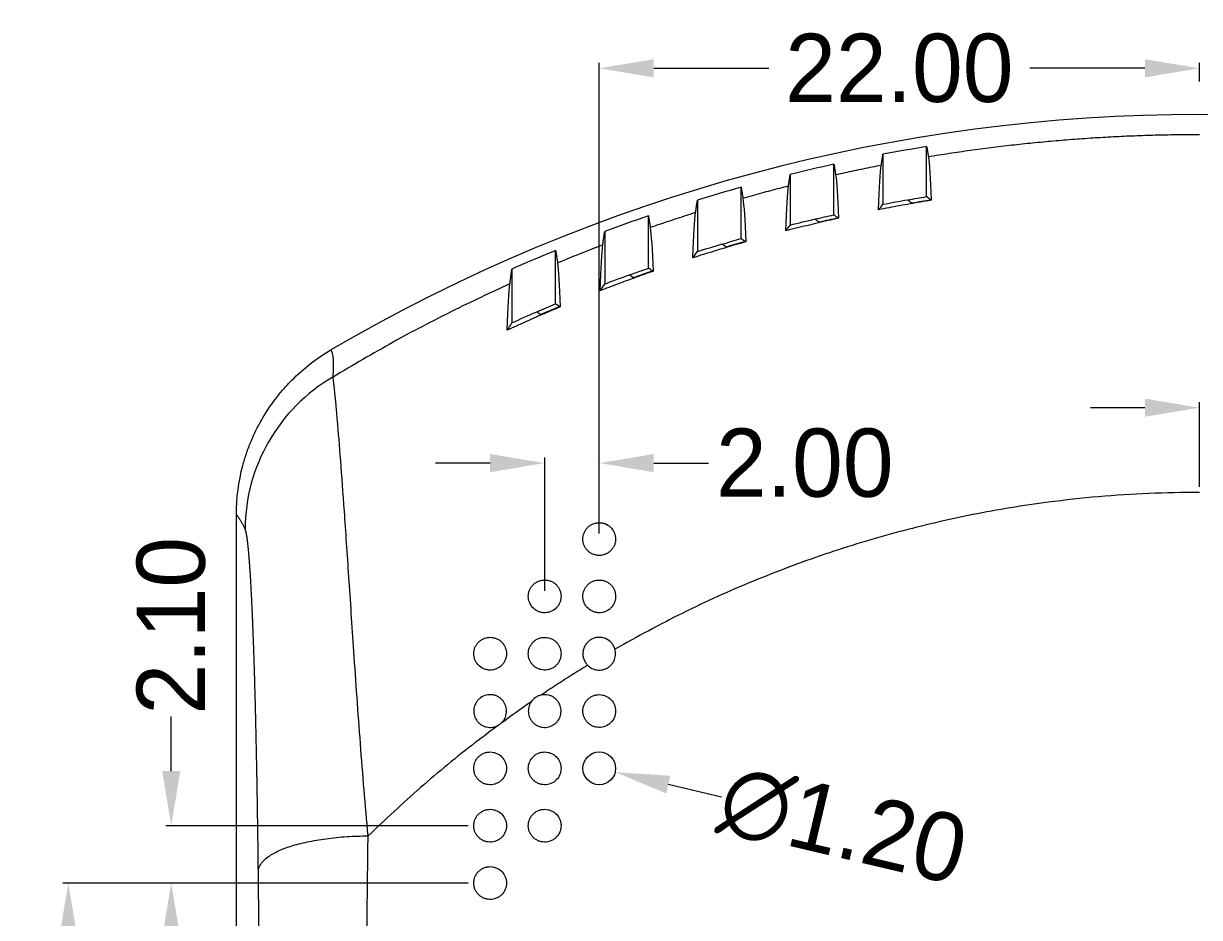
# Model space of a CAD drawing. Extents: x -222 to 335, y 201 to 414.
# Drawn here: x 251.49 to 294.59, y 337.59 to 370.33 of the extents above; entities that cross this region are included whole.
import ezdxf

# ---------------------------------------------------------------- set-up
doc = ezdxf.new("R2010")
doc.units = 0
doc.header["$MEASUREMENT"] = 0
doc.layers.add('10', color=7, linetype='Continuous')
doc.dimstyles.get("Standard").update_dxf_attribs({"dimtxt": 0.18, "dimasz": 0.18, "dimexe": 0.18, "dimexo": 0.0625, "dimgap": 0.09, "dimtad": 0, "dimtih": 1, "dimtoh": 1, "dimdec": 4, "dimzin": 0, "dimdsep": 46, "dimtxsty": 'Standard', "dimcen": 0.09, "dimadec": 0, "dimazin": 0, "dimtfac": 1, "dimtdec": 4, "dimtofl": 0, "dimtmove": 0, "dimatfit": 3, "dimfxl": 0, "dimtolj": 1, "dimtzin": 0, "dimarcsym": 0})

# ---------------------------------------------------------------- blocks, each defined once
blk = doc.blocks.new('*D14')
at = {"color": 4, "linetype": 'Continuous', "lineweight": 9}
for p, q in [((267.789, 338.848), (252.927, 338.848)), ((253.127, 336.848), (253.127, 329.057)), ((253.127, 311.698), (253.127, 319.49)), ((256.358, 309.698), (252.927, 309.698))]:
    blk.add_line(p, q, dxfattribs=at)
for points in [[(252.794, 336.848), (253.46, 336.848), (253.127, 338.848)], [(252.794, 311.698), (253.46, 311.698), (253.127, 309.698)]]:
    blk.add_solid(points, dxfattribs=at)
at = {"layer": 'Defpoints', "color": 0, "linetype": 'Continuous', "lineweight": 9}
for p in [(253.127, 338.848), (267.989, 338.848), (256.558, 309.698)]:
    blk.add_point(p, dxfattribs=at)
at = {"color": 3, "linetype": 'Continuous', "lineweight": 9, "insert": (253.127, 324.273), "char_height": 2.5, "attachment_point": 5, "rotation": 90}
blk.add_mtext('\\A1;29.15', dxfattribs=at)
blk = doc.blocks.new('*D15')
at = {"color": 4, "linetype": 'Continuous', "lineweight": 9}
for p, q in [((256.9, 342.948), (256.9, 344.948)), ((267.789, 340.948), (256.7, 340.948)), ((267.789, 338.848), (256.7, 338.848)), ((256.9, 336.848), (256.9, 334.848))]:
    blk.add_line(p, q, dxfattribs=at)
for points in [[(256.567, 342.948), (257.234, 342.948), (256.9, 340.948)], [(256.567, 336.848), (257.234, 336.848), (256.9, 338.848)]]:
    blk.add_solid(points, dxfattribs=at)
at = {"layer": 'Defpoints', "color": 0, "linetype": 'Continuous', "lineweight": 9}
for p in [(256.9, 340.948), (267.989, 340.948), (267.989, 338.848)]:
    blk.add_point(p, dxfattribs=at)
at = {"color": 3, "linetype": 'Continuous', "lineweight": 9, "insert": (256.9, 348.273), "char_height": 2.5, "attachment_point": 5, "rotation": 90}
blk.add_mtext('\\A1;2.10', dxfattribs=at)
blk = doc.blocks.new('*D16')
at = {"color": 4, "linetype": 'Continuous', "lineweight": 9}
for p, q in [((272.589, 351.648), (272.589, 368.892)), ((274.589, 368.692), (278.806, 368.692)), ((292.589, 368.692), (288.372, 368.692)), ((294.589, 368.205), (294.589, 368.892))]:
    blk.add_line(p, q, dxfattribs=at)
for points in [[(274.589, 369.025), (274.589, 368.359), (272.589, 368.692)], [(292.589, 369.025), (292.589, 368.359), (294.589, 368.692)]]:
    blk.add_solid(points, dxfattribs=at)
at = {"layer": 'Defpoints', "color": 0, "linetype": 'Continuous', "lineweight": 9}
for p in [(294.589, 368.692), (294.589, 368.005), (272.589, 351.448)]:
    blk.add_point(p, dxfattribs=at)
at = {"color": 3, "linetype": 'Continuous', "lineweight": 9, "insert": (283.589, 368.692), "char_height": 2.5, "attachment_point": 5}
blk.add_mtext('\\A1;22.00', dxfattribs=at)
blk = doc.blocks.new('*D17')
at = {"color": 4, "linetype": 'Continuous', "lineweight": 9}
for p, q in [((270.589, 349.548), (270.589, 354.43)), ((272.589, 351.648), (272.589, 354.43)), ((268.589, 354.23), (266.589, 354.23)), ((274.589, 354.23), (276.589, 354.23))]:
    blk.add_line(p, q, dxfattribs=at)
for points in [[(268.589, 354.563), (268.589, 353.897), (270.589, 354.23)], [(274.589, 354.563), (274.589, 353.897), (272.589, 354.23)]]:
    blk.add_solid(points, dxfattribs=at)
at = {"layer": 'Defpoints', "color": 0, "linetype": 'Continuous', "lineweight": 9}
for p in [(270.589, 354.23), (272.589, 351.448), (270.589, 349.348)]:
    blk.add_point(p, dxfattribs=at)
at = {"color": 3, "linetype": 'Continuous', "lineweight": 9, "insert": (280.122, 354.23), "char_height": 2.5, "attachment_point": 5}
blk.add_mtext('\\A1;2.00', dxfattribs=at)
blk = doc.blocks.new('*D18')
at = {"color": 4, "linetype": 'Continuous', "lineweight": 9}
blk.add_line((277.067, 341.995), (275.12, 342.453), dxfattribs=at)
blk.add_solid([(275.196, 342.777), (275.044, 342.129), (273.173, 342.911)], dxfattribs=at)
at = {"layer": 'Defpoints', "color": 0, "linetype": 'Continuous', "lineweight": 9}
for p in [(272.005, 343.186), (273.173, 342.911)]:
    blk.add_point(p, dxfattribs=at)
at = {"color": 3, "linetype": 'Continuous', "lineweight": 9, "insert": (281.52, 340.947), "char_height": 2.5, "attachment_point": 5, "rotation": 346.7606}
blk.add_mtext('\\A1;∅1.20', dxfattribs=at)
blk = doc.blocks.new('*D20')
at = {"color": 4, "linetype": 'Continuous', "lineweight": 9}
for p, q in [((294.589, 353.359), (294.589, 356.46)), ((306.389, 351.248), (306.389, 356.46)), ((292.589, 356.26), (290.589, 356.26)), ((308.389, 356.26), (310.389, 356.26))]:
    blk.add_line(p, q, dxfattribs=at)
for points in [[(292.589, 356.593), (292.589, 355.926), (294.589, 356.26)], [(308.389, 356.593), (308.389, 355.926), (306.389, 356.26)]]:
    blk.add_solid(points, dxfattribs=at)
at = {"layer": 'Defpoints', "color": 0, "linetype": 'Continuous', "lineweight": 9}
for p in [(294.589, 356.26), (294.589, 353.159), (306.389, 351.048)]:
    blk.add_point(p, dxfattribs=at)
at = {"color": 3, "linetype": 'Continuous', "lineweight": 9, "insert": (300.489, 356.26), "char_height": 2.5, "attachment_point": 5}
blk.add_mtext('\\A1;11.80', dxfattribs=at)

msp = doc.modelspace()

# ---------------------------------------------------------------- linework, layer by layer
at = {"color": 7, "linetype": 'Continuous', "lineweight": 9}
msp.add_circle((272.589, 343.048), 0.6, dxfattribs=at)
at = {"layer": '10', "color": 7, "linetype": 'Continuous', "lineweight": 9}
for p, q in [((282.989, 365.543), (282.989, 363.711)), ((284.589, 363.992), (284.589, 365.823)), ((281.189, 363.326), (281.189, 365.177)), ((279.589, 364.805), (279.589, 362.95)), ((277.789, 362.456), (277.789, 364.333)), ((276.189, 363.865), (276.189, 361.98)), ((284.743, 363.868), (284.754, 363.859)), ((274.389, 361.371), (274.389, 363.283)), ((281.343, 363.21), (281.355, 363.2)), ((272.789, 362.714), (272.789, 360.791)), ((277.943, 362.347), (277.957, 362.336)), ((270.989, 360.06), (270.989, 362.015)), ((269.389, 361.34), (269.389, 359.368)), ((274.543, 361.27), (274.559, 361.258)), ((271.143, 359.966), (271.161, 359.954)), ((259.289, 263.433), (259.289, 352.337))]:
    msp.add_line(p, q, dxfattribs=at)
for radius, start, end in [(63.089, 59.69396, 120.30604), (62.716, 99.1749, 100.65883), (62.716, 102.33699, 103.83773), (62.716, 105.53778, 107.06075), (60.763, 99.32574, 99.98695), (62.716, 108.78914, 110.34047), (60.763, 102.59175, 103.26054), (60.763, 105.89995, 106.57887), (62.716, 112.10461, 113.69142), (60.763, 109.26355, 109.95552), (60.763, 112.69773, 113.40613)]:
    msp.add_arc((294.589, 303.909), radius, start, end, dxfattribs=at)
at = {"layer": '10', "color": 7, "linetype": 'Continuous', "lineweight": 9, "extrusion": (0, 0, -1)}
for radius, start, end in [(60.916, 79.02237, 79.89177), (60.909, 79.89177, 80.55047), (60.916, 75.74486, 76.62505), (60.909, 76.62505, 77.29099), (60.916, 72.41894, 73.31337), (60.909, 73.31337, 73.98909), (60.909, 69.9432, 70.63158), (60.916, 69.03061, 69.9432), (60.909, 66.49894, 67.20334), (60.916, 65.56355, 66.49894)]:
    msp.add_arc((-294.589, 303.909), radius, start, end, dxfattribs=at)
at = {"layer": '10', "color": 7, "linetype": 'Continuous', "lineweight": 9}
msp.add_ellipse((266.106, 351.767), major_axis=(-5.228, 3.873), ratio=0.995613, start_param=5.876601, end_param=6.916138, dxfattribs=at)
for points, degree, knots in [([(294.589, 366.259), (294.462, 366.259), (294.208, 366.258), (293.826, 366.255), (293.445, 366.249), (293.063, 366.24), (292.681, 366.23), (292.299, 366.216), (291.917, 366.201), (291.534, 366.183), (291.152, 366.163), (290.77, 366.14), (290.387, 366.115), (290.004, 366.087), (289.622, 366.057), (289.239, 366.025), (288.856, 365.99), (288.474, 365.953), (288.091, 365.914), (287.709, 365.872), (287.326, 365.827), (286.944, 365.78), (286.562, 365.731), (286.179, 365.679), (285.797, 365.625), (285.416, 365.568), (285.034, 365.509), (284.78, 365.468), (284.652, 365.447)], 3, [0, 0, 0, 0, 0.03819, 0.076402, 0.114636, 0.152892, 0.19117, 0.22947, 0.267793, 0.306137, 0.344502, 0.38289, 0.421299, 0.45973, 0.498182, 0.536656, 0.575151, 0.613668, 0.652206, 0.690766, 0.729346, 0.767948, 0.806571, 0.845215, 0.883879, 0.922565, 0.961272, 1, 1, 1, 1]), ([(282.925, 365.138), (282.928, 365.159), (282.934, 365.202), (282.943, 365.264), (282.952, 365.324), (282.961, 365.382), (282.971, 365.438), (282.98, 365.492), (282.986, 365.526), (282.989, 365.543)], 3, [0, 0, 0, 0, 0.141908, 0.284132, 0.426672, 0.569529, 0.712703, 0.856193, 1, 1, 1, 1]), ([(284.589, 365.823), (284.592, 365.807), (284.598, 365.776), (284.607, 365.726), (284.616, 365.674), (284.625, 365.621), (284.634, 365.565), (284.643, 365.507), (284.649, 365.467), (284.652, 365.447)], 3, [0, 0, 0, 0, 0.143216, 0.286312, 0.429289, 0.572146, 0.714883, 0.857501, 1, 1, 1, 1]), ([(281.189, 365.177), (281.192, 365.161), (281.198, 365.128), (281.208, 365.077), (281.217, 365.024), (281.226, 364.969), (281.236, 364.911), (281.245, 364.852), (281.251, 364.81), (281.254, 364.79)], 3, [0, 0, 0, 0, 0.143293, 0.286441, 0.429443, 0.5723, 0.715012, 0.857578, 1, 1, 1, 1]), ([(282.925, 365.138), (282.813, 365.116), (282.589, 365.072), (282.253, 365.004), (281.919, 364.934), (281.586, 364.863), (281.365, 364.814), (281.254, 364.79)], 3, [0, 0, 0, 0, 0.200923, 0.401385, 0.601385, 0.800924, 1, 1, 1, 1]), ([(279.523, 364.377), (279.526, 364.4), (279.532, 364.445), (279.542, 364.51), (279.551, 364.574), (279.561, 364.635), (279.57, 364.694), (279.579, 364.751), (279.586, 364.787), (279.589, 364.805)], 3, [0, 0, 0, 0, 0.141928, 0.284165, 0.426713, 0.569569, 0.712736, 0.856213, 1, 1, 1, 1]), ([(277.789, 364.333), (277.792, 364.316), (277.799, 364.283), (277.808, 364.229), (277.818, 364.174), (277.828, 364.116), (277.837, 364.056), (277.847, 363.994), (277.853, 363.951), (277.856, 363.929)], 3, [0, 0, 0, 0, 0.143377, 0.28658, 0.42961, 0.572467, 0.71515, 0.857662, 1, 1, 1, 1]), ([(279.523, 364.377), (279.414, 364.349), (279.194, 364.293), (278.864, 364.206), (278.531, 364.117), (278.194, 364.024), (277.969, 363.961), (277.856, 363.929)], 3, [0, 0, 0, 0, 0.19576, 0.39364, 0.59364, 0.79576, 1, 1, 1, 1]), ([(276.12, 363.408), (276.124, 363.432), (276.13, 363.481), (276.14, 363.551), (276.15, 363.618), (276.159, 363.684), (276.169, 363.747), (276.179, 363.808), (276.186, 363.846), (276.189, 363.865)], 3, [0, 0, 0, 0, 0.141919, 0.28415, 0.426694, 0.569551, 0.712721, 0.856204, 1, 1, 1, 1]), ([(284.754, 363.859), (284.625, 363.837), (284.368, 363.795), (283.982, 363.727), (283.596, 363.657), (283.209, 363.585), (282.952, 363.534), (282.823, 363.509)], 3, [0, 0, 0, 0, 0.19944, 0.399159, 0.599159, 0.799439, 1, 1, 1, 1]), ([(276.12, 363.408), (276.007, 363.372), (275.782, 363.3), (275.446, 363.191), (275.114, 363.081), (274.785, 362.969), (274.567, 362.894), (274.459, 362.857)], 3, [0, 0, 0, 0, 0.20334, 0.40501, 0.60501, 0.80334, 1, 1, 1, 1]), ([(274.389, 363.283), (274.392, 363.265), (274.399, 363.23), (274.409, 363.174), (274.419, 363.116), (274.429, 363.055), (274.439, 362.991), (274.449, 362.926), (274.456, 362.88), (274.459, 362.857)], 3, [0, 0, 0, 0, 0.143456, 0.286712, 0.429768, 0.572624, 0.715282, 0.85774, 1, 1, 1, 1]), ([(281.355, 363.2), (281.226, 363.171), (280.967, 363.112), (280.58, 363.022), (280.193, 362.928), (279.807, 362.833), (279.55, 362.767), (279.422, 362.734)], 3, [0, 0, 0, 0, 0.200167, 0.40025, 0.60025, 0.800166, 1, 1, 1, 1]), ([(272.717, 362.221), (272.721, 362.247), (272.728, 362.3), (272.738, 362.375), (272.748, 362.448), (272.758, 362.519), (272.768, 362.587), (272.779, 362.652), (272.786, 362.694), (272.789, 362.714)], 3, [0, 0, 0, 0, 0.141895, 0.28411, 0.426645, 0.569502, 0.71268, 0.856179, 1, 1, 1, 1]), ([(272.717, 362.221), (272.611, 362.18), (272.397, 362.098), (272.073, 361.971), (271.742, 361.839), (271.404, 361.702), (271.177, 361.608), (271.062, 361.561)], 3, [0, 0, 0, 0, 0.191006, 0.386509, 0.58651, 0.791008, 1, 1, 1, 1]), ([(277.957, 362.336), (277.828, 362.299), (277.569, 362.225), (277.182, 362.11), (276.795, 361.993), (276.408, 361.873), (276.149, 361.79), (276.02, 361.749)], 3, [0, 0, 0, 0, 0.198916, 0.398374, 0.598373, 0.798915, 1, 1, 1, 1]), ([(270.989, 362.015), (270.992, 361.999), (270.998, 361.967), (271.007, 361.915), (271.017, 361.861), (271.026, 361.805), (271.035, 361.748), (271.044, 361.687), (271.053, 361.625), (271.059, 361.582), (271.062, 361.561)], 3, [0, 0, 0, 0, 0.125593, 0.251016, 0.376269, 0.501353, 0.626268, 0.751013, 0.875591, 1, 1, 1, 1]), ([(269.314, 360.801), (269.317, 360.826), (269.323, 360.877), (269.333, 360.95), (269.342, 361.02), (269.351, 361.089), (269.361, 361.155), (269.37, 361.219), (269.38, 361.281), (269.386, 361.32), (269.389, 361.34)], 3, [0, 0, 0, 0, 0.124095, 0.248447, 0.373058, 0.497928, 0.623056, 0.748444, 0.874092, 1, 1, 1, 1]), ([(274.559, 361.258), (274.45, 361.22), (274.233, 361.144), (273.909, 361.027), (273.585, 360.908), (273.262, 360.788), (272.94, 360.666), (272.725, 360.583), (272.618, 360.542)], 3, [0, 0, 0, 0, 0.166798, 0.333544, 0.500236, 0.666877, 0.833465, 1, 1, 1, 1]), ([(269.314, 360.801), (268.605, 360.47), (267.157, 359.794), (264.991, 358.657), (263.559, 357.814), (262.83, 357.384)], 3, [0, 0, 0, 0, 0.320085, 0.653429, 1, 1, 1, 1]), ([(271.161, 359.954), (271.053, 359.908), (270.837, 359.818), (270.514, 359.679), (270.19, 359.538), (269.866, 359.394), (269.541, 359.248), (269.324, 359.149), (269.216, 359.099)], 3, [0, 0, 0, 0, 0.164911, 0.330523, 0.496838, 0.663855, 0.831576, 1, 1, 1, 1]), ([(259.289, 352.337), (259.289, 352.951), (259.368, 353.551), (259.563, 354.285), (259.607, 354.43), (259.705, 354.72), (259.759, 354.864), (259.933, 355.286), (260.066, 355.558), (260.368, 356.083), (260.535, 356.335), (260.813, 356.7), (260.91, 356.819), (261.11, 357.049), (261.214, 357.16), (261.533, 357.482), (261.759, 357.682), (262.237, 358.052), (262.488, 358.222), (262.753, 358.377)], 3, [0, 0, 0, 0, 0.25, 0.25, 0.3125, 0.3125, 0.375, 0.375, 0.5, 0.5, 0.625, 0.625, 0.6875, 0.6875, 0.75, 0.75, 0.875, 0.875, 1, 1, 1, 1]), ([(262.83, 357.384), (262.84, 357.514), (262.86, 357.769), (262.849, 358.047), (262.816, 358.256), (262.774, 358.337), (262.753, 358.377)], 3, [0, 0, 0, 0, 0.265883, 0.52126, 0.765996, 1, 1, 1, 1]), ([(264.118, 340.579), (264.067, 341.141), (263.965, 342.282), (263.833, 343.976), (263.709, 345.676), (263.566, 347.756), (263.41, 350.105), (263.202, 353.176), (263.047, 355.217), (262.944, 356.365), (262.906, 356.745), (262.879, 356.994), (262.861, 357.153), (262.845, 357.285), (262.835, 357.351), (262.83, 357.384)], 3, [0, 0, 0, 0, 0.06868, 0.139457, 0.212427, 0.287692, 0.417617, 0.546915, 0.780476, 0.836598, 0.892023, 0.919512, 0.947062, 0.974049, 1, 1, 1, 1]), ([(294.589, 353.159), (293.971, 353.151), (292.736, 353.135), (290.886, 353.01), (288.73, 352.776), (286.276, 352.372), (283.541, 351.735), (280.843, 350.919), (278.205, 349.924), (275.631, 348.772), (273.988, 347.869), (273.165, 347.417)], 3, [0, 0, 0, 0, 0.082509, 0.164958, 0.2475, 0.372149, 0.496919, 0.622751, 0.748776, 0.874143, 1, 1, 1, 1]), ([(260.094, 339.307), (260.077, 340.849), (260.052, 342.271), (260.029, 343.645), (259.999, 344.869), (259.972, 346.025), (259.94, 347.019), (259.909, 347.951), (259.876, 348.72), (259.844, 349.449), (259.81, 350.017), (259.777, 350.56), (259.742, 350.946), (259.709, 351.317), (259.675, 351.536), (259.659, 351.642), (259.642, 351.712), (259.634, 351.746), (259.625, 351.771), (259.618, 351.792), (259.61, 351.811)], 2, [0, 0, 0, 0.125, 0.125, 0.25, 0.25, 0.375, 0.375, 0.5, 0.5, 0.625, 0.625, 0.75, 0.75, 0.875, 0.875, 0.9375, 0.9375, 0.96875, 0.96875, 1, 1, 1]), ([(271.989, 351.448), (271.989, 351.374), (272.002, 351.303), (272.041, 351.202), (272.057, 351.168), (272.095, 351.106), (272.117, 351.076), (272.167, 351.021), (272.195, 350.995), (272.255, 350.948), (272.288, 350.928), (272.358, 350.893), (272.396, 350.879), (272.474, 350.858), (272.515, 350.852), (272.597, 350.847), (272.64, 350.849), (272.724, 350.862), (272.765, 350.873), (272.845, 350.904), (272.883, 350.924), (272.954, 350.97), (272.986, 350.997), (273.044, 351.056), (273.07, 351.088), (273.114, 351.156), (273.132, 351.191), (273.161, 351.264), (273.172, 351.301), (273.186, 351.376), (273.189, 351.414), (273.189, 351.526), (273.174, 351.599), (273.121, 351.736), (273.082, 351.798), (272.982, 351.908), (272.922, 351.954), (272.816, 352.005), (272.779, 352.019), (272.701, 352.039), (272.66, 352.046), (272.577, 352.05), (272.536, 352.048), (272.452, 352.034), (272.41, 352.023), (272.331, 351.992), (272.293, 351.972), (272.222, 351.925), (272.19, 351.899), (272.132, 351.839), (272.107, 351.808), (272.064, 351.741), (272.045, 351.705), (272.003, 351.598), (271.989, 351.523), (271.989, 351.448)], 3, [0, 0, 0, 0, 0.0625, 0.0625, 0.09375, 0.09375, 0.125, 0.125, 0.15625, 0.15625, 0.1875, 0.1875, 0.21875, 0.21875, 0.25, 0.25, 0.28125, 0.28125, 0.3125, 0.3125, 0.34375, 0.34375, 0.375, 0.375, 0.40625, 0.40625, 0.4375, 0.4375, 0.46875, 0.46875, 0.5, 0.5, 0.5625, 0.5625, 0.625, 0.625, 0.6875, 0.6875, 0.71875, 0.71875, 0.75, 0.75, 0.78125, 0.78125, 0.8125, 0.8125, 0.84375, 0.84375, 0.875, 0.875, 0.90625, 0.90625, 0.9375, 0.9375, 1, 1, 1, 1]), ([(269.989, 349.348), (269.989, 349.273), (270.003, 349.201), (270.056, 349.063), (270.095, 349), (270.197, 348.888), (270.258, 348.842), (270.365, 348.79), (270.403, 348.777), (270.48, 348.757), (270.52, 348.751), (270.603, 348.747), (270.645, 348.75), (270.726, 348.763), (270.768, 348.774), (270.885, 348.82), (270.956, 348.867), (271.043, 348.954), (271.069, 348.986), (271.113, 349.053), (271.131, 349.089), (271.161, 349.162), (271.171, 349.199), (271.186, 349.275), (271.189, 349.313), (271.189, 349.389), (271.185, 349.426), (271.171, 349.499), (271.16, 349.535), (271.133, 349.604), (271.116, 349.637), (271.077, 349.7), (271.054, 349.73), (271.003, 349.785), (270.975, 349.81), (270.914, 349.854), (270.88, 349.875), (270.81, 349.908), (270.773, 349.921), (270.696, 349.94), (270.655, 349.946), (270.574, 349.95), (270.533, 349.947), (270.45, 349.934), (270.409, 349.922), (270.332, 349.892), (270.294, 349.872), (270.224, 349.826), (270.192, 349.8), (270.134, 349.742), (270.109, 349.71), (270.065, 349.643), (270.047, 349.608), (270.018, 349.536), (270.007, 349.499), (269.993, 349.424), (269.989, 349.386), (269.989, 349.348)], 3, [0, 0, 0, 0, 0.0625, 0.0625, 0.125, 0.125, 0.1875, 0.1875, 0.21875, 0.21875, 0.25, 0.25, 0.28125, 0.28125, 0.3125, 0.3125, 0.375, 0.375, 0.40625, 0.40625, 0.4375, 0.4375, 0.46875, 0.46875, 0.5, 0.5, 0.53125, 0.53125, 0.5625, 0.5625, 0.59375, 0.59375, 0.625, 0.625, 0.65625, 0.65625, 0.6875, 0.6875, 0.71875, 0.71875, 0.75, 0.75, 0.78125, 0.78125, 0.8125, 0.8125, 0.84375, 0.84375, 0.875, 0.875, 0.90625, 0.90625, 0.9375, 0.9375, 0.96875, 0.96875, 1, 1, 1, 1]), ([(271.989, 349.348), (271.989, 349.273), (272.003, 349.2), (272.058, 349.06), (272.097, 348.996), (272.202, 348.883), (272.264, 348.838), (272.373, 348.787), (272.411, 348.774), (272.488, 348.756), (272.529, 348.75), (272.611, 348.747), (272.652, 348.75), (272.733, 348.765), (272.774, 348.776), (272.85, 348.807), (272.887, 348.826), (272.956, 348.872), (272.987, 348.898), (273.044, 348.955), (273.07, 348.987), (273.113, 349.054), (273.131, 349.089), (273.161, 349.162), (273.171, 349.199), (273.186, 349.275), (273.189, 349.313), (273.189, 349.389), (273.185, 349.427), (273.171, 349.5), (273.16, 349.537), (273.132, 349.606), (273.115, 349.64), (273.075, 349.703), (273.051, 349.733), (272.999, 349.788), (272.971, 349.813), (272.908, 349.858), (272.874, 349.878), (272.803, 349.91), (272.766, 349.923), (272.688, 349.942), (272.647, 349.947), (272.566, 349.949), (272.525, 349.947), (272.443, 349.932), (272.404, 349.921), (272.327, 349.89), (272.29, 349.87), (272.222, 349.825), (272.19, 349.799), (272.133, 349.741), (272.108, 349.71), (272.065, 349.643), (272.047, 349.608), (272.003, 349.5), (271.989, 349.424), (271.989, 349.348)], 3, [0, 0, 0, 0, 0.0625, 0.0625, 0.125, 0.125, 0.1875, 0.1875, 0.21875, 0.21875, 0.25, 0.25, 0.28125, 0.28125, 0.3125, 0.3125, 0.34375, 0.34375, 0.375, 0.375, 0.40625, 0.40625, 0.4375, 0.4375, 0.46875, 0.46875, 0.5, 0.5, 0.53125, 0.53125, 0.5625, 0.5625, 0.59375, 0.59375, 0.625, 0.625, 0.65625, 0.65625, 0.6875, 0.6875, 0.71875, 0.71875, 0.75, 0.75, 0.78125, 0.78125, 0.8125, 0.8125, 0.84375, 0.84375, 0.875, 0.875, 0.90625, 0.90625, 0.9375, 0.9375, 1, 1, 1, 1]), ([(267.989, 347.248), (267.989, 347.173), (268.003, 347.1), (268.058, 346.96), (268.097, 346.897), (268.201, 346.785), (268.262, 346.739), (268.37, 346.688), (268.407, 346.675), (268.484, 346.656), (268.525, 346.651), (268.606, 346.647), (268.647, 346.65), (268.728, 346.663), (268.769, 346.675), (268.884, 346.72), (268.955, 346.766), (269.042, 346.853), (269.068, 346.885), (269.112, 346.951), (269.13, 346.987), (269.16, 347.06), (269.171, 347.098), (269.186, 347.174), (269.189, 347.212), (269.189, 347.289), (269.185, 347.326), (269.171, 347.4), (269.16, 347.437), (269.132, 347.506), (269.115, 347.539), (269.075, 347.603), (269.051, 347.633), (269, 347.687), (268.972, 347.712), (268.91, 347.757), (268.876, 347.777), (268.806, 347.809), (268.769, 347.822), (268.692, 347.841), (268.651, 347.847), (268.571, 347.85), (268.53, 347.847), (268.448, 347.833), (268.408, 347.822), (268.332, 347.792), (268.294, 347.773), (268.225, 347.727), (268.193, 347.701), (268.135, 347.643), (268.11, 347.612), (268.066, 347.545), (268.047, 347.51), (268.004, 347.401), (267.989, 347.324), (267.989, 347.248)], 3, [0, 0, 0, 0, 0.0625, 0.0625, 0.125, 0.125, 0.1875, 0.1875, 0.21875, 0.21875, 0.25, 0.25, 0.28125, 0.28125, 0.3125, 0.3125, 0.375, 0.375, 0.40625, 0.40625, 0.4375, 0.4375, 0.46875, 0.46875, 0.5, 0.5, 0.53125, 0.53125, 0.5625, 0.5625, 0.59375, 0.59375, 0.625, 0.625, 0.65625, 0.65625, 0.6875, 0.6875, 0.71875, 0.71875, 0.75, 0.75, 0.78125, 0.78125, 0.8125, 0.8125, 0.84375, 0.84375, 0.875, 0.875, 0.90625, 0.90625, 0.9375, 0.9375, 1, 1, 1, 1]), ([(269.989, 347.248), (269.989, 347.172), (270.003, 347.098), (270.059, 346.957), (270.1, 346.893), (270.179, 346.809), (270.208, 346.783), (270.271, 346.738), (270.305, 346.718), (270.377, 346.686), (270.414, 346.673), (270.492, 346.655), (270.533, 346.65), (270.614, 346.648), (270.654, 346.651), (270.735, 346.665), (270.775, 346.676), (270.85, 346.707), (270.887, 346.726), (270.955, 346.771), (270.986, 346.797), (271.043, 346.854), (271.068, 346.886), (271.112, 346.952), (271.13, 346.987), (271.16, 347.06), (271.171, 347.098), (271.186, 347.173), (271.189, 347.212), (271.189, 347.289), (271.185, 347.327), (271.17, 347.401), (271.16, 347.438), (271.131, 347.508), (271.114, 347.541), (271.073, 347.605), (271.049, 347.636), (270.996, 347.691), (270.968, 347.716), (270.904, 347.76), (270.87, 347.78), (270.764, 347.828), (270.684, 347.846), (270.564, 347.849), (270.523, 347.846), (270.442, 347.832), (270.403, 347.82), (270.327, 347.79), (270.29, 347.77), (270.223, 347.725), (270.191, 347.7), (270.134, 347.642), (270.109, 347.611), (270.066, 347.545), (270.047, 347.51), (270.004, 347.402), (269.989, 347.325), (269.989, 347.248)], 3, [0, 0, 0, 0, 0.0625, 0.0625, 0.125, 0.125, 0.15625, 0.15625, 0.1875, 0.1875, 0.21875, 0.21875, 0.25, 0.25, 0.28125, 0.28125, 0.3125, 0.3125, 0.34375, 0.34375, 0.375, 0.375, 0.40625, 0.40625, 0.4375, 0.4375, 0.46875, 0.46875, 0.5, 0.5, 0.53125, 0.53125, 0.5625, 0.5625, 0.59375, 0.59375, 0.625, 0.625, 0.65625, 0.65625, 0.6875, 0.6875, 0.75, 0.75, 0.78125, 0.78125, 0.8125, 0.8125, 0.84375, 0.84375, 0.875, 0.875, 0.90625, 0.90625, 0.9375, 0.9375, 1, 1, 1, 1]), ([(273.165, 347.417), (273.152, 347.459), (273.135, 347.501), (273.092, 347.579), (273.066, 347.615), (272.976, 347.715), (272.901, 347.769), (272.773, 347.821), (272.729, 347.834), (272.637, 347.848), (272.59, 347.85), (272.496, 347.843), (272.449, 347.834), (272.36, 347.805), (272.317, 347.785), (272.236, 347.736), (272.199, 347.707), (272.134, 347.642), (272.104, 347.605), (272.056, 347.528), (272.036, 347.486), (272.007, 347.401), (271.997, 347.357), (271.988, 347.269), (271.988, 347.223), (271.998, 347.136), (272.008, 347.092), (272.037, 347.008), (272.057, 346.968), (272.104, 346.893), (272.132, 346.857), (272.164, 346.825)], 3, [0, 0, 0, 0, 0.0625, 0.0625, 0.125, 0.125, 0.25, 0.25, 0.3125, 0.3125, 0.375, 0.375, 0.4375, 0.4375, 0.5, 0.5, 0.5625, 0.5625, 0.625, 0.625, 0.6875, 0.6875, 0.75, 0.75, 0.8125, 0.8125, 0.875, 0.875, 0.9375, 0.9375, 1, 1, 1, 1]), ([(272.164, 346.825), (272.187, 346.802), (272.211, 346.781), (272.264, 346.743), (272.292, 346.726), (272.381, 346.682), (272.445, 346.662), (272.579, 346.645), (272.646, 346.647), (272.747, 346.668), (272.779, 346.678), (272.842, 346.703), (272.872, 346.718), (272.93, 346.754), (272.957, 346.773), (273.008, 346.817), (273.031, 346.841), (273.073, 346.893), (273.092, 346.92), (273.125, 346.977), (273.139, 347.007), (273.162, 347.068), (273.171, 347.099), (273.184, 347.162), (273.187, 347.195), (273.191, 347.291), (273.183, 347.355), (273.165, 347.417)], 3, [0, 0, 0, 0, 0.0625, 0.0625, 0.125, 0.125, 0.25, 0.25, 0.375, 0.375, 0.4375, 0.4375, 0.5, 0.5, 0.5625, 0.5625, 0.625, 0.625, 0.6875, 0.6875, 0.75, 0.75, 0.8125, 0.8125, 0.875, 0.875, 1, 1, 1, 1]), ([(272.164, 346.825), (272.068, 346.767), (271.877, 346.649), (271.591, 346.471), (271.307, 346.29), (271.023, 346.107), (270.742, 345.922), (270.555, 345.797), (270.461, 345.735)], 3, [0, 0, 0, 0, 0.166492, 0.333042, 0.499658, 0.666351, 0.833128, 1, 1, 1, 1]), ([(268.985, 344.697), (269.014, 344.723), (269.041, 344.752), (269.088, 344.814), (269.109, 344.846), (269.143, 344.915), (269.157, 344.951), (269.177, 345.024), (269.184, 345.061), (269.19, 345.137), (269.19, 345.175), (269.182, 345.248), (269.174, 345.285), (269.153, 345.357), (269.139, 345.391), (269.105, 345.457), (269.085, 345.488), (269.039, 345.547), (269.013, 345.574), (268.957, 345.623), (268.927, 345.646), (268.861, 345.684), (268.827, 345.7), (268.755, 345.726), (268.717, 345.736), (268.641, 345.747), (268.602, 345.75), (268.524, 345.746), (268.484, 345.74), (268.37, 345.712), (268.296, 345.678), (268.202, 345.608), (268.172, 345.582), (268.12, 345.524), (268.096, 345.493), (268.036, 345.394), (268.01, 345.322), (267.985, 345.174), (267.987, 345.098), (268.017, 344.954), (268.045, 344.884), (268.105, 344.791), (268.129, 344.762), (268.181, 344.707), (268.209, 344.683), (268.27, 344.639), (268.303, 344.619), (268.373, 344.587), (268.409, 344.575), (268.484, 344.556), (268.524, 344.551), (268.602, 344.547), (268.641, 344.549), (268.719, 344.561), (268.758, 344.571), (268.832, 344.598), (268.867, 344.615), (268.901, 344.636)], 3, [0, 0, 0, 0, 0.03125, 0.03125, 0.0625, 0.0625, 0.09375, 0.09375, 0.125, 0.125, 0.15625, 0.15625, 0.1875, 0.1875, 0.21875, 0.21875, 0.25, 0.25, 0.28125, 0.28125, 0.3125, 0.3125, 0.34375, 0.34375, 0.375, 0.375, 0.40625, 0.40625, 0.4375, 0.4375, 0.5, 0.5, 0.53125, 0.53125, 0.5625, 0.5625, 0.625, 0.625, 0.6875, 0.6875, 0.75, 0.75, 0.78125, 0.78125, 0.8125, 0.8125, 0.84375, 0.84375, 0.875, 0.875, 0.90625, 0.90625, 0.9375, 0.9375, 0.96875, 0.96875, 1, 1, 1, 1]), ([(270.091, 345.483), (270.071, 345.454), (270.054, 345.423), (270.027, 345.36), (270.015, 345.328), (269.99, 345.228), (269.985, 345.159), (269.995, 345.058), (270.001, 345.025), (270.018, 344.96), (270.03, 344.928), (270.058, 344.867), (270.075, 344.838), (270.113, 344.782), (270.135, 344.755), (270.182, 344.706), (270.208, 344.684), (270.263, 344.644), (270.293, 344.626), (270.355, 344.595), (270.387, 344.582), (270.454, 344.563), (270.489, 344.556), (270.559, 344.548), (270.594, 344.547), (270.664, 344.552), (270.7, 344.558), (270.769, 344.575), (270.803, 344.587), (270.867, 344.616), (270.899, 344.633), (270.957, 344.673), (270.984, 344.696), (271.034, 344.745), (271.057, 344.772), (271.118, 344.857), (271.148, 344.921), (271.185, 345.052), (271.192, 345.121), (271.183, 345.255), (271.167, 345.322), (271.115, 345.445), (271.077, 345.504), (271.009, 345.578), (270.984, 345.601), (270.93, 345.644), (270.9, 345.662), (270.84, 345.695), (270.808, 345.708), (270.741, 345.73), (270.707, 345.738), (270.637, 345.748), (270.602, 345.749), (270.531, 345.747), (270.496, 345.742), (270.461, 345.735)], 3, [0, 0, 0, 0, 0.03125, 0.03125, 0.0625, 0.0625, 0.125, 0.125, 0.15625, 0.15625, 0.1875, 0.1875, 0.21875, 0.21875, 0.25, 0.25, 0.28125, 0.28125, 0.3125, 0.3125, 0.34375, 0.34375, 0.375, 0.375, 0.40625, 0.40625, 0.4375, 0.4375, 0.46875, 0.46875, 0.5, 0.5, 0.53125, 0.53125, 0.5625, 0.5625, 0.625, 0.625, 0.6875, 0.6875, 0.75, 0.75, 0.8125, 0.8125, 0.84375, 0.84375, 0.875, 0.875, 0.90625, 0.90625, 0.9375, 0.9375, 0.96875, 0.96875, 1, 1, 1, 1]), ([(270.462, 345.735), (270.424, 345.727), (270.387, 345.715), (270.316, 345.684), (270.282, 345.665), (270.187, 345.601), (270.132, 345.545), (270.09, 345.482)], 3, [0, 0, 0, 0, 0.25, 0.25, 0.5, 0.5, 1, 1, 1, 1]), ([(271.989, 345.148), (271.989, 345.11), (271.993, 345.072), (272.007, 344.997), (272.018, 344.96), (272.047, 344.889), (272.064, 344.855), (272.106, 344.791), (272.13, 344.76), (272.184, 344.704), (272.213, 344.679), (272.277, 344.634), (272.312, 344.615), (272.384, 344.583), (272.421, 344.571), (272.499, 344.554), (272.54, 344.549), (272.659, 344.547), (272.741, 344.562), (272.853, 344.608), (272.889, 344.627), (272.956, 344.672), (272.986, 344.697), (273.071, 344.782), (273.115, 344.849), (273.159, 344.958), (273.17, 344.995), (273.185, 345.071), (273.189, 345.11), (273.189, 345.187), (273.185, 345.225), (273.171, 345.3), (273.16, 345.337), (273.117, 345.443), (273.075, 345.509), (272.968, 345.62), (272.902, 345.666), (272.795, 345.713), (272.757, 345.726), (272.679, 345.743), (272.639, 345.748), (272.559, 345.749), (272.518, 345.746), (272.439, 345.731), (272.4, 345.719), (272.325, 345.689), (272.29, 345.67), (272.223, 345.626), (272.192, 345.6), (272.135, 345.543), (272.11, 345.513), (272.067, 345.447), (272.048, 345.411), (272.004, 345.303), (271.989, 345.226), (271.989, 345.148)], 3, [0, 0, 0, 0, 0.03125, 0.03125, 0.0625, 0.0625, 0.09375, 0.09375, 0.125, 0.125, 0.15625, 0.15625, 0.1875, 0.1875, 0.21875, 0.21875, 0.25, 0.25, 0.3125, 0.3125, 0.34375, 0.34375, 0.375, 0.375, 0.4375, 0.4375, 0.46875, 0.46875, 0.5, 0.5, 0.53125, 0.53125, 0.5625, 0.5625, 0.625, 0.625, 0.6875, 0.6875, 0.71875, 0.71875, 0.75, 0.75, 0.78125, 0.78125, 0.8125, 0.8125, 0.84375, 0.84375, 0.875, 0.875, 0.90625, 0.90625, 0.9375, 0.9375, 1, 1, 1, 1]), ([(268.901, 344.636), (268.615, 344.422), (267.635, 343.689), (266.014, 342.363), (264.751, 341.174), (264.118, 340.579)], 3, [0, 0, 0, 0, 0.170682, 0.584547, 1, 1, 1, 1]), ([(267.989, 343.048), (267.989, 343.01), (267.993, 342.971), (268.007, 342.897), (268.018, 342.86), (268.047, 342.788), (268.065, 342.754), (268.106, 342.69), (268.13, 342.66), (268.184, 342.604), (268.213, 342.579), (268.277, 342.534), (268.312, 342.515), (268.384, 342.483), (268.421, 342.471), (268.498, 342.454), (268.539, 342.449), (268.658, 342.447), (268.74, 342.462), (268.851, 342.507), (268.887, 342.526), (268.954, 342.571), (268.985, 342.596), (269.07, 342.681), (269.114, 342.748), (269.159, 342.857), (269.17, 342.895), (269.185, 342.971), (269.189, 343.01), (269.189, 343.087), (269.185, 343.125), (269.171, 343.2), (269.16, 343.237), (269.117, 343.343), (269.074, 343.409), (268.968, 343.52), (268.902, 343.566), (268.795, 343.613), (268.757, 343.626), (268.679, 343.643), (268.64, 343.648), (268.56, 343.649), (268.519, 343.646), (268.44, 343.631), (268.402, 343.62), (268.327, 343.59), (268.291, 343.571), (268.224, 343.526), (268.193, 343.501), (268.136, 343.444), (268.111, 343.414), (268.067, 343.348), (268.049, 343.312), (268.004, 343.204), (267.989, 343.126), (267.989, 343.048)], 3, [0, 0, 0, 0, 0.03125, 0.03125, 0.0625, 0.0625, 0.09375, 0.09375, 0.125, 0.125, 0.15625, 0.15625, 0.1875, 0.1875, 0.21875, 0.21875, 0.25, 0.25, 0.3125, 0.3125, 0.34375, 0.34375, 0.375, 0.375, 0.4375, 0.4375, 0.46875, 0.46875, 0.5, 0.5, 0.53125, 0.53125, 0.5625, 0.5625, 0.625, 0.625, 0.6875, 0.6875, 0.71875, 0.71875, 0.75, 0.75, 0.78125, 0.78125, 0.8125, 0.8125, 0.84375, 0.84375, 0.875, 0.875, 0.90625, 0.90625, 0.9375, 0.9375, 1, 1, 1, 1]), ([(269.989, 343.048), (269.989, 343.01), (269.993, 342.971), (270.007, 342.897), (270.018, 342.86), (270.047, 342.788), (270.065, 342.754), (270.106, 342.69), (270.131, 342.659), (270.184, 342.604), (270.214, 342.579), (270.277, 342.534), (270.312, 342.515), (270.384, 342.483), (270.422, 342.471), (270.499, 342.454), (270.539, 342.449), (270.659, 342.447), (270.74, 342.462), (270.852, 342.508), (270.888, 342.527), (270.955, 342.571), (270.986, 342.596), (271.07, 342.681), (271.115, 342.748), (271.159, 342.858), (271.17, 342.895), (271.185, 342.971), (271.189, 343.01), (271.189, 343.087), (271.185, 343.125), (271.171, 343.2), (271.16, 343.237), (271.117, 343.344), (271.074, 343.41), (270.968, 343.52), (270.902, 343.566), (270.795, 343.613), (270.757, 343.626), (270.679, 343.643), (270.639, 343.648), (270.559, 343.649), (270.519, 343.646), (270.44, 343.631), (270.401, 343.62), (270.326, 343.589), (270.29, 343.57), (270.224, 343.526), (270.192, 343.5), (270.136, 343.444), (270.111, 343.413), (270.067, 343.347), (270.049, 343.312), (270.004, 343.204), (269.989, 343.126), (269.989, 343.048)], 3, [0, 0, 0, 0, 0.03125, 0.03125, 0.0625, 0.0625, 0.09375, 0.09375, 0.125, 0.125, 0.15625, 0.15625, 0.1875, 0.1875, 0.21875, 0.21875, 0.25, 0.25, 0.3125, 0.3125, 0.34375, 0.34375, 0.375, 0.375, 0.4375, 0.4375, 0.46875, 0.46875, 0.5, 0.5, 0.53125, 0.53125, 0.5625, 0.5625, 0.625, 0.625, 0.6875, 0.6875, 0.71875, 0.71875, 0.75, 0.75, 0.78125, 0.78125, 0.8125, 0.8125, 0.84375, 0.84375, 0.875, 0.875, 0.90625, 0.90625, 0.9375, 0.9375, 1, 1, 1, 1]), ([(267.989, 340.948), (267.989, 340.91), (267.993, 340.871), (268.007, 340.796), (268.018, 340.759), (268.047, 340.688), (268.065, 340.654), (268.107, 340.59), (268.131, 340.559), (268.185, 340.503), (268.214, 340.478), (268.278, 340.434), (268.313, 340.414), (268.384, 340.383), (268.422, 340.371), (268.499, 340.354), (268.539, 340.349), (268.659, 340.347), (268.74, 340.362), (268.851, 340.407), (268.887, 340.426), (268.954, 340.471), (268.985, 340.496), (269.07, 340.581), (269.114, 340.648), (269.159, 340.757), (269.17, 340.794), (269.185, 340.87), (269.189, 340.91), (269.189, 340.987), (269.185, 341.025), (269.171, 341.1), (269.16, 341.138), (269.117, 341.244), (269.074, 341.31), (268.967, 341.421), (268.902, 341.466), (268.794, 341.514), (268.756, 341.526), (268.679, 341.543), (268.639, 341.548), (268.56, 341.549), (268.519, 341.546), (268.44, 341.531), (268.402, 341.52), (268.327, 341.49), (268.291, 341.471), (268.224, 341.427), (268.193, 341.401), (268.137, 341.344), (268.111, 341.314), (268.068, 341.248), (268.049, 341.213), (268.004, 341.104), (267.989, 341.026), (267.989, 340.948)], 3, [0, 0, 0, 0, 0.03125, 0.03125, 0.0625, 0.0625, 0.09375, 0.09375, 0.125, 0.125, 0.15625, 0.15625, 0.1875, 0.1875, 0.21875, 0.21875, 0.25, 0.25, 0.3125, 0.3125, 0.34375, 0.34375, 0.375, 0.375, 0.4375, 0.4375, 0.46875, 0.46875, 0.5, 0.5, 0.53125, 0.53125, 0.5625, 0.5625, 0.625, 0.625, 0.6875, 0.6875, 0.71875, 0.71875, 0.75, 0.75, 0.78125, 0.78125, 0.8125, 0.8125, 0.84375, 0.84375, 0.875, 0.875, 0.90625, 0.90625, 0.9375, 0.9375, 1, 1, 1, 1]), ([(269.989, 340.948), (269.989, 340.91), (269.993, 340.871), (270.007, 340.796), (270.018, 340.759), (270.047, 340.688), (270.065, 340.654), (270.107, 340.589), (270.131, 340.559), (270.185, 340.503), (270.214, 340.478), (270.278, 340.434), (270.313, 340.414), (270.385, 340.383), (270.422, 340.371), (270.5, 340.354), (270.54, 340.349), (270.659, 340.347), (270.74, 340.362), (270.852, 340.408), (270.888, 340.427), (270.955, 340.471), (270.985, 340.496), (271.07, 340.581), (271.114, 340.648), (271.159, 340.757), (271.17, 340.794), (271.185, 340.871), (271.189, 340.91), (271.189, 340.987), (271.185, 341.025), (271.171, 341.1), (271.16, 341.138), (271.117, 341.244), (271.074, 341.31), (270.967, 341.421), (270.901, 341.467), (270.794, 341.514), (270.756, 341.526), (270.678, 341.543), (270.639, 341.548), (270.559, 341.549), (270.518, 341.546), (270.44, 341.531), (270.401, 341.52), (270.326, 341.489), (270.29, 341.47), (270.224, 341.426), (270.193, 341.401), (270.136, 341.344), (270.111, 341.314), (270.067, 341.248), (270.049, 341.212), (270.004, 341.104), (269.989, 341.026), (269.989, 340.948)], 3, [0, 0, 0, 0, 0.03125, 0.03125, 0.0625, 0.0625, 0.09375, 0.09375, 0.125, 0.125, 0.15625, 0.15625, 0.1875, 0.1875, 0.21875, 0.21875, 0.25, 0.25, 0.3125, 0.3125, 0.34375, 0.34375, 0.375, 0.375, 0.4375, 0.4375, 0.46875, 0.46875, 0.5, 0.5, 0.53125, 0.53125, 0.5625, 0.5625, 0.625, 0.625, 0.6875, 0.6875, 0.71875, 0.71875, 0.75, 0.75, 0.78125, 0.78125, 0.8125, 0.8125, 0.84375, 0.84375, 0.875, 0.875, 0.90625, 0.90625, 0.9375, 0.9375, 1, 1, 1, 1]), ([(260.094, 339.307), (260.106, 339.363), (260.13, 339.475), (260.246, 339.638), (260.449, 339.821), (260.781, 340.015), (261.275, 340.207), (261.876, 340.36), (262.57, 340.479), (263.324, 340.558), (263.857, 340.572), (264.118, 340.579)], 3, [0, 0, 0, 0, 0.083389, 0.16701, 0.250136, 0.375114, 0.500093, 0.625072, 0.75005, 0.878048, 1, 1, 1, 1]), ([(265.041, 266.788), (265.036, 267.16), (265.021, 268.208), (264.949, 270.244), (264.878, 273.193), (264.772, 277.067), (264.652, 281.864), (264.519, 287.585), (264.39, 294.224), (264.262, 303.293), (264.245, 313.613), (264.177, 323.985), (264.133, 331.767), (264.065, 337.01), (264.104, 339.662), (264.118, 340.579)], 3, [0, 0, 0, 0, 0.015134, 0.042573, 0.082375, 0.134523, 0.199001, 0.275803, 0.364929, 0.466248, 0.641263, 0.782204, 0.889023, 0.96164, 1, 1, 1, 1]), ([(260.185, 329.27), (260.175, 330.62), (260.164, 331.955), (260.152, 333.33), (260.141, 334.525), (260.13, 335.841), (260.118, 336.978), (260.106, 338.215), (260.094, 339.307)], 2, [0, 0, 0, 0.25, 0.25, 0.5, 0.5, 0.75, 0.75, 1, 1, 1]), ([(267.989, 338.848), (267.989, 338.809), (267.993, 338.771), (268.007, 338.696), (268.018, 338.659), (268.047, 338.587), (268.065, 338.553), (268.107, 338.489), (268.131, 338.458), (268.185, 338.403), (268.215, 338.378), (268.279, 338.334), (268.313, 338.314), (268.385, 338.283), (268.422, 338.271), (268.5, 338.254), (268.54, 338.249), (268.659, 338.247), (268.74, 338.262), (268.851, 338.307), (268.887, 338.326), (268.954, 338.37), (268.985, 338.396), (269.07, 338.48), (269.114, 338.547), (269.159, 338.657), (269.17, 338.694), (269.185, 338.77), (269.189, 338.81), (269.189, 338.887), (269.185, 338.925), (269.171, 339.001), (269.16, 339.038), (269.116, 339.145), (269.073, 339.211), (268.966, 339.321), (268.901, 339.367), (268.794, 339.414), (268.756, 339.426), (268.678, 339.443), (268.639, 339.448), (268.559, 339.449), (268.519, 339.446), (268.44, 339.431), (268.402, 339.42), (268.327, 339.39), (268.291, 339.371), (268.225, 339.327), (268.193, 339.301), (268.137, 339.245), (268.112, 339.214), (268.068, 339.148), (268.049, 339.113), (268.004, 339.004), (267.989, 338.926), (267.989, 338.848)], 3, [0, 0, 0, 0, 0.03125, 0.03125, 0.0625, 0.0625, 0.09375, 0.09375, 0.125, 0.125, 0.15625, 0.15625, 0.1875, 0.1875, 0.21875, 0.21875, 0.25, 0.25, 0.3125, 0.3125, 0.34375, 0.34375, 0.375, 0.375, 0.4375, 0.4375, 0.46875, 0.46875, 0.5, 0.5, 0.53125, 0.53125, 0.5625, 0.5625, 0.625, 0.625, 0.6875, 0.6875, 0.71875, 0.71875, 0.75, 0.75, 0.78125, 0.78125, 0.8125, 0.8125, 0.84375, 0.84375, 0.875, 0.875, 0.90625, 0.90625, 0.9375, 0.9375, 1, 1, 1, 1])]:
    msp.add_open_spline(points, degree=degree, knots=knots, dxfattribs=at)
for points, degree in [([(282.823, 363.509), (282.856, 364.343), (282.89, 364.887), (282.925, 365.138)], 3), ([(284.652, 365.447), (284.688, 365.21), (284.722, 364.68), (284.754, 363.859)], 3), ([(281.254, 364.79), (281.289, 364.552), (281.323, 364.021), (281.355, 363.2)], 3), ([(279.422, 362.734), (279.454, 363.571), (279.488, 364.12), (279.523, 364.377)], 3), ([(277.856, 363.929), (277.891, 363.689), (277.925, 363.157), (277.957, 362.336)], 3), ([(283.898, 363.88), (283.949, 363.837), (284, 363.794), (284.051, 363.751)], 3), ([(284.743, 363.862), (284.691, 363.905), (284.64, 363.948), (284.589, 363.992)], 3), ([(276.02, 361.749), (276.052, 362.589), (276.086, 363.145), (276.12, 363.408)], 3), ([(282.823, 363.509), (282.879, 363.576), (282.934, 363.644), (282.989, 363.711)], 3), ([(279.422, 362.734), (279.478, 362.806), (279.533, 362.878), (279.589, 362.95)], 3), ([(280.498, 363.173), (280.549, 363.133), (280.6, 363.092), (280.651, 363.051)], 3), ([(281.343, 363.203), (281.291, 363.244), (281.24, 363.285), (281.189, 363.326)], 3), ([(274.459, 362.857), (274.494, 362.614), (274.527, 362.079), (274.559, 361.258)], 3), ([(272.618, 360.542), (272.65, 361.386), (272.683, 361.95), (272.717, 362.221)], 3), ([(277.098, 362.26), (277.149, 362.222), (277.2, 362.184), (277.251, 362.146)], 3), ([(277.943, 362.34), (277.891, 362.378), (277.84, 362.417), (277.789, 362.456)], 3), ([(276.02, 361.749), (276.077, 361.826), (276.133, 361.903), (276.189, 361.98)], 3), ([(271.062, 361.561), (271.097, 361.314), (271.129, 360.775), (271.161, 359.954)], 3), ([(274.543, 361.262), (274.491, 361.299), (274.44, 361.335), (274.389, 361.371)], 3), ([(269.216, 359.099), (269.247, 359.948), (269.28, 360.521), (269.314, 360.801)], 3), ([(272.618, 360.542), (272.675, 360.625), (272.732, 360.708), (272.789, 360.791)], 3), ([(273.698, 361.131), (273.749, 361.095), (273.8, 361.059), (273.851, 361.023)], 3), ([(271.143, 359.958), (271.091, 359.992), (271.04, 360.026), (270.989, 360.06)], 3), ([(270.298, 359.772), (270.349, 359.739), (270.4, 359.705), (270.451, 359.672)], 3), ([(269.216, 359.099), (269.274, 359.189), (269.331, 359.279), (269.389, 359.368)], 3), ([(259.61, 351.811), (259.446, 352.174), (259.289, 352.337)], 2), ([(270.091, 345.483), (269.722, 345.221), (269.353, 344.959), (268.985, 344.697)], 3), ([(268.902, 344.637), (268.931, 344.654), (268.958, 344.674), (268.984, 344.696)], 3)]:
    msp.add_open_spline(points, degree=degree, dxfattribs=at)

# ---------------------------------------------------------------- dimensions: what is measured, and where the dimension line sits
at = {"color": 7, "linetype": 'Continuous', "lineweight": 9}
for base, p1, p2, picture, middle in [((294.589, 368.692), (272.589, 351.448), (294.589, 368.005), '*D16', (283.589, 368.692)), ((294.589, 356.26), (306.389, 351.048), (294.589, 353.159), '*D20', (300.489, 356.26))]:
    dim = msp.add_linear_dim(base=base, p1=p1, p2=p2, dimstyle='Standard', override={"dimtxt": 2.5, "dimasz": 2, "dimexe": 0.2, "dimexo": 0.2, "dimgap": 0.2, "dimtih": 0, "dimtoh": 0, "dimdec": 2, "dimdsep": 0, "dimcen": 0, "dimclrd": 4, "dimclre": 4, "dimclrt": 3, "dimadec": 1, "dimtdec": 2, "dimlwd": 9, "dimlwe": 9}, dxfattribs=at)
    dim.commit()
    dim.dimension.update_dxf_attribs({"geometry": picture, "text_midpoint": middle})
dim = msp.add_linear_dim(base=(270.589, 354.23), p1=(272.589, 351.448), p2=(270.589, 349.348), dimstyle='Standard', override={"dimtxt": 2.5, "dimasz": 2, "dimexe": 0.2, "dimexo": 0.2, "dimgap": 0.2, "dimtih": 0, "dimtoh": 0, "dimdec": 2, "dimdsep": 0, "dimcen": 0, "dimclrd": 4, "dimclre": 4, "dimclrt": 3, "dimadec": 1, "dimtdec": 2, "dimlwd": 9, "dimlwe": 9}, dxfattribs=at)
dim.commit()
dim.dimension.update_dxf_attribs({"geometry": '*D17', "text_midpoint": (280.122, 354.23), "dimtype": 160})
for base, p1, p2, picture, middle in [((256.9, 340.948), (267.989, 338.848), (267.989, 340.948), '*D15', (256.9, 348.273)), ((253.127, 338.848), (256.558, 309.698), (267.989, 338.848), '*D14', (253.127, 324.273))]:
    dim = msp.add_linear_dim(base=base, p1=p1, p2=p2, angle=90, dimstyle='Standard', override={"dimtxt": 2.5, "dimasz": 2, "dimexe": 0.2, "dimexo": 0.2, "dimgap": 0.2, "dimtih": 0, "dimtoh": 0, "dimdec": 2, "dimdsep": 0, "dimcen": 0, "dimclrd": 4, "dimclre": 4, "dimclrt": 3, "dimadec": 1, "dimtdec": 2, "dimlwd": 9, "dimlwe": 9}, dxfattribs=at)
    dim.commit()
    dim.dimension.update_dxf_attribs({"geometry": picture, "text_midpoint": middle})
dim = msp.add_diameter_dim_2p(p1=(272.005, 343.186), p2=(273.173, 342.911), dimstyle='Standard', override={"dimtxt": 2.5, "dimasz": 2, "dimexe": 0.2, "dimexo": 0.2, "dimgap": 0.2, "dimtih": 0, "dimtoh": 0, "dimdec": 2, "dimdsep": 0, "dimcen": 0, "dimclrd": 4, "dimclre": 4, "dimclrt": 3, "dimadec": 1, "dimtdec": 2, "dimlwd": 9, "dimlwe": 9}, dxfattribs=at)
dim.commit()
dim.dimension.update_dxf_attribs({"geometry": '*D18', "text_midpoint": (281.52, 340.947)})

doc.saveas('drawing.dxf')
